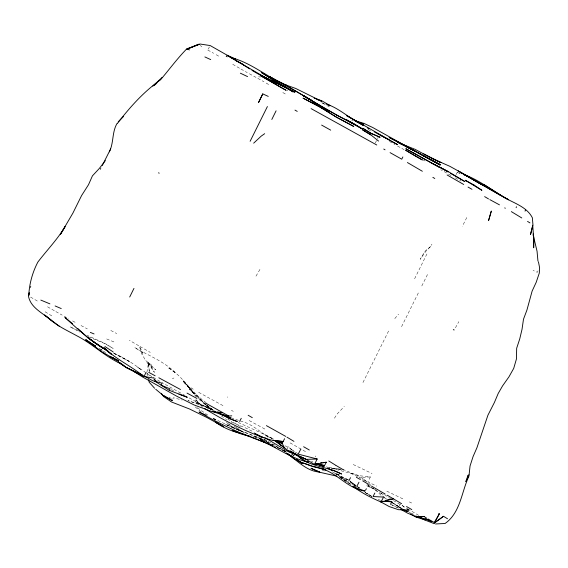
<?xml version="1.0" encoding="UTF-8"?>
<svg xmlns="http://www.w3.org/2000/svg" width="568" height="568" viewBox="0 0 568 568"><rect width="100%" height="100%" fill="white"/><g stroke="black" fill="none" stroke-linecap="round" stroke-linejoin="round"><path stroke-width="0.43" stroke-dasharray="2.84 2.13" d="M146.913 372.281L148.511 362.774L145.6 360.46L141.964 354.191L139.316 346.097L129.362 340.282M30.523 287.855L30.913 286.166L30.495 287.756M147.971 363.669L148.262 362.895L155.738 369.796L147.971 363.669L145.6 360.46M391.331 502.169L398.977 506.904L400.362 503.958M172.722 399.276L173.453 397.728L182.122 400.05M287.231 448.848L288.296 446.611M326.593 466.96L360.091 475.799L370.322 476.964L367.936 481.898L376.669 486.13M315.254 456.871L315.694 455.969M255.983 276.169L260.904 267.805M388.583 331.03L362.434 383.599M414.612 278.76L427.491 252.803M427.484 274.529L421.52 286.528M401.569 326.657L418.836 291.916M101.118 167.844L100.33 169.413L101.58 167.226M466.775 217.537L462.295 226.433M375.256 143.065L377.145 139.352M377.528 138.613L378.657 136.384M538.045 270.794L537.271 272.32L533.082 270.411M456.04 174.653L457.176 172.48L460.307 173.432M208.25 49.111L209.386 46.967M430.729 246.405L424.949 251.262L420.228 259.285L425.844 251.276L430.729 246.405L431.936 244.155M454.116 330.122L453.079 329.625L454.123 330.114L458.837 321.68M141.964 354.191L142.774 352.749L139.316 346.097L150.279 352.416M334.438 418.211L337.286 413.831L344.286 406.503M394.795 318.591L398.544 314.196M172.296 378.473L173.957 378.018M227.221 397.139L227.789 396.996M351.549 120.92L353.211 120.707M286.244 90.362L287.891 90.149M370.322 476.964L359.267 477.461L364.613 480.734M339.373 468.912L331.52 468.408L340.651 469.793M258.61 76.794L260.293 77.028M341.482 469.921L326.799 466.839M253.356 436.472L260.52 438.368L269.04 442.976M329.348 106.827L321.708 102.694L323.405 103.206M266.726 440.477L252.128 435.407L225.205 424.31L234.194 428.165L213.447 418.474M254.883 437.104L260.357 438.886C249.146 432.425 235.131 431.282 225.83 421.719M457.176 172.48L460.307 173.503M336.469 474.415L339.593 475.437L348.276 479.91M321.708 102.694L325.528 104.029M231.077 417.771L238.624 420.391M322.312 470.084L324.825 470.964M240.292 420.98C251.659 423.621 260.094 431.801 269.445 438.141M342.752 469.36L359.942 476.474L367.709 482.601M282.246 450.225L286.414 451.73M335.454 473.897L339.274 475.317L336.057 474.053M348.511 479.825L339.479 476.232L348.177 480.294M106.677 338.954L115.645 342.639M347.51 482.523L355.795 485.967M88.359 336.81L104.682 343.512L113.146 348.433L104.846 343.377L87.202 335.368M212.744 410.039L203.742 406.219L187.93 400.596L203.99 405.9L214.576 410.508M260.357 439.27L262.792 440.306M266.037 441.677L267.663 442.365M231.226 422.003L245.901 428.066L254.549 432.433M375.334 489.58L366.474 485.654L375.242 489.588M378.203 499.371L380.617 500.458M399.02 508.154L390.195 504.15L398.864 508.275M267.563 442.295L260.165 438.901L277.716 447.094M284.98 445.781L289.779 447.989L294.309 451.567M238.169 422.443L264.61 434.506L272.399 438.61M311.392 461.259L312.982 462.004M203.905 405.737L212.737 409.862M213.376 418.659L216.593 420.164L213.433 418.644M78.718 330.881L69.956 326.749L79.854 332.053M402.84 498.86L385.331 490.454M409.343 501.913L411.644 503M353.225 464.525L372.019 473.513M408.797 512.009L410.302 512.726M411.055 513.082L416.316 515.595M282.552 449.792L277.787 447.513L286.442 452.05L283.354 450.353M283.347 450.175L286.52 451.695M418.666 515.353L409.549 509.929M350.57 473.201L358.522 477.134M273.3 438.957L264.638 434.634L273.18 439.021M271.653 444.233L277.951 447.371M262.728 440.243L260.364 439.064L262.629 440.385M212.546 410.082L195.115 401.576L200.525 404.579L195.676 400.12L202.811 407.32M277.227 447.698L279.584 448.89M282.729 450.474L285.867 452.064M244.439 433.1L234.229 426.206M113.202 352.764C122.809 357.833 132.855 362.59 141.041 369.818L137.591 366.978L145.649 372.516M291.483 454.322L295.111 456.175L291.988 454.549M403.095 509.248L392.822 502.985M110.803 330.484L116.731 333.579M275.139 445.113L261.422 437.956M209.017 408.846L188.441 397.536M401.285 508.239L398.949 507.004L401.058 508.239M332.223 471.816L340.005 475.934L351.691 485.065M81.032 325.549L87.309 328.893M260.215 437.317L260.641 437.545M264.83 429.032L247.925 419.858M168.966 397.245L171.216 398.466M357.939 487.138L359.374 487.919M423.032 159.885L425.013 160.964M249.373 73.769L255.983 77.376M72.605 320.941L76.921 323.298M222.976 405.609L197.678 391.799M455.287 177.876L460.946 180.986M278.725 447.797L282.58 449.927M257.808 78.37L263.942 81.764M408.797 509.468L393.517 500.649M397.493 145.99L404.125 149.675M207.774 50.034L213.618 53.285M55.856 311.584L62.175 315.105M389.435 141.425L395.044 144.577M450.964 175.448L440.839 169.747M240.995 69.09L247.229 72.59M185.161 395.584L161.908 382.527M64.234 316.255L68.671 318.769M37.318 301.019L29.642 296.539M232.717 64.29L240.626 68.877M305.52 451.624L290.092 442.884M357.485 486.719L360.545 488.466M368.092 129.312L370.734 130.825M47.556 306.812L55.004 311.108M339.302 476.779L347.793 481.636L339.465 476.644L350.2 484.241M282.814 92.541L287.025 94.962M216.152 54.705L219.646 56.715M371.813 496.404L364.173 492.009L371.742 496.375L364.975 492.179M153.246 377.436L160.105 381.462M151.855 376.634L146.771 373.14M401.292 508.381L391.473 502.091M240.363 426.589L231.211 421.172M200.121 45.554L201.91 46.597M375.263 489.921L383.549 494.82L379.069 491.959M266.179 83.056L268.657 84.54M231.382 410.245L233.299 411.41M190.841 387.71L194.576 389.996M227.598 418.943L230.487 420.725M45.142 311.789L53.342 316.852M153.892 379.296L156.15 380.688M367.723 484.937L370.726 486.797M99.102 348.369L106.152 352.962M171.408 389.534L174.411 391.416M100.65 349.384L102.155 350.328L100.763 349.455M383.968 497.511L386.19 498.924M366.971 484.469L375.093 489.701L382.491 496.574M392.275 502.595L398.977 506.904M142.774 352.749L134.651 347.524C148.66 355.717 164.337 361.411 175.917 373.268L167.901 367.453C176.833 372.594 183.592 380.411 189.96 388.342L183.081 380.617L194.22 393.681L183.073 381L190.166 388.491L182.995 381.355C193.262 390.01 201.235 400.93 211.133 409.954M297.852 453.69L289.694 448.351L293.976 451.496M153.821 379.289L155.866 380.659M151.897 365.323L148.511 362.774L149.306 371.472M213.391 410.288L203.997 403.614L197.664 398.218M384.628 494.65L391.338 499.272M350.122 481.437L356.157 485.626M207.845 415.158L195.832 406.695M221.314 415.904L226.66 419.653M236.231 427.612L242.245 431.829L233.491 427.874L242.451 431.801L233.704 427.64L226.49 422.209M213.483 410.387L204.224 403.344L213.532 410.486L206.986 405.232M201.193 412.034L194.923 406.638M154.034 379.041L156.022 380.482M382.697 495.963L387.326 499.336M339.522 476.829L346.757 482.211M206.056 402.712L189.314 389.265L196.748 396.244L189.769 388.54L196.4 397.139M358.976 487.763L349.817 480.819M350.08 481.579L355.973 486.187L350.2 481.479M147.133 373.673L150.598 376.392M350.108 481.863L355.88 486.556M206.347 404.7L196.94 396.436L210.501 409.386M370.819 485.292L368.909 483.652L370.868 485.32M364.053 479.406L367.638 482.559M195.882 399.51L201.448 405.907M402.286 505.115L405.445 508.885M148.262 362.895L154.404 372.303L148.376 362.54L149.292 371.614M146.991 373.964L147.431 375.618M227.59 56.949L225.957 56.608L227.569 57.02M339.465 474.749L334.758 473.343L339.465 474.749M129.532 361.631L113.174 352.998L121.14 356.754L129.532 361.631"/><path stroke-width="0.85" d="M469.076 474.954L468.018 475.317L465.852 481.636L469.076 474.954L470.055 465.952L473.052 456.644L476.921 447.761L487.947 415.158L494.423 402.442L498.186 393.51L502.581 385.864L508.971 376.825L513.713 368.383L516.454 358.94L516.667 348.241L519.727 338.961L522.027 329.298L523.483 319.223L526.912 310.121L532.124 291.1L536.192 282.324L539.302 273.066L539.6 267.741L538.457 261.841M29.174 293.784L28.79 295.481C29.266 283.922 32.49 272.328 37.864 262.075C46.846 250.261 57.389 239.497 65.072 226.646L60.307 234.584L72.882 213.128L81.6 195.548L88.509 184.714L92.435 175.86L99.308 168.469L105.336 160.666M29.238 292.534L28.4 295.722C30.317 308.055 43.459 313.202 51.738 320.856C59.335 327.012 68.259 331.052 76.765 335.759C93.06 344.08 105.932 357.563 122.951 364.649M109.354 151.855C113.898 142.802 111.861 132.032 117.143 123.32M516.113 207.703L516.497 206.745M468.92 476.197C461.436 491.995 460.549 512.684 445.071 523.497L435.486 523.966M525.024 211.14L525.542 209.947M402.868 156.938L401.768 159.196L390.081 152.636M262.771 93.89L258.596 102.403L262.771 93.89L268.266 96.404M267.4 106.543L250.119 141.297M129.696 297.007L133.97 288.381M271.809 119.465L276.091 110.824M102.297 165.48L110.611 148.986M161.369 78.796C169.733 68.87 177.543 58.263 186.666 48.969M438.745 513.479L439.334 513.82L434.413 523.263M306.038 459.363L297.312 455.351L306.124 459.377L314.431 464.411L317.207 459.008L298.2 454.137L300.799 449.089M352.806 486.258C361.404 492.79 371.117 497.753 381.021 501.998L383.556 497.078L373.027 496.524L374.845 493.045M106.777 350.257L103.802 348.326L111.64 354.453L104.164 347.786C115.915 359.31 131.307 366.055 143.938 376.548L146.054 372.459M356.867 486.279L358.983 482.204M348.745 481.06L350.513 477.681M323.852 462.494L326.323 462.224L324.101 466.321M239.625 421.406L241.258 418.304M284.618 438.695L282.175 443.232L284.454 448.017M390.571 504.157L391.849 501.778L386.63 501.295M365.515 490.262L366.367 488.728M154.375 380.88L169.243 390.322L170.066 388.853L161.092 385.154L162.136 383.244L152.6 380.681L144.904 376.385M427.974 518.932L434.271 522.496L439.334 513.82M117.533 123.277C130.178 106.869 143.995 91.455 161.028 79.47M162.043 77.44L152.835 86.166M118.222 121.779L123.49 116.539M253.669 143.164L261.216 136.114L264.681 133.686M154.162 85.477L156.803 83.219M447.506 518.761L443.53 516.291L434.896 522.595L434.271 522.496M434.754 522.695L443.53 516.291M186.766 49.295L198.239 44.34L200.149 44.034L210.196 45.561L226.909 55.075L235.635 59.072L234.023 58.66M188.313 48.678L199.148 44.361L187.106 48.713M381.021 501.998L393.383 498.825L401.604 503.688M385.601 500.408L393.383 498.825L387.291 495.246M314.431 464.411L326.323 462.224M320.565 462.856L322.205 462.671M231.765 415.84L228.883 416.067L221.484 414.597L212.354 411.395M426.483 518.03L424.118 516.582L416.323 516.852L407.398 513.053L400.284 509.07M317.207 459.008L306.124 459.377L288.594 451.134L296.517 454.968M424.118 516.582L416.28 516.738L425.837 519.074M381.284 501.281L391.849 501.778M407.377 509.808L409.095 510.014L398.438 509.695L389.194 506.55L380.638 501.814M213.206 411.509L215.769 411.85M217.473 412.077L222.585 412.751L212.304 411.701L194.036 404.941L176.669 396.18L142.66 377.031L134.417 371.848L143.207 376.115L126.018 367.375L117.945 361.717L125.975 367.276L118.229 361.958L120.984 363.52M276.353 440.505L283.141 441.478C273.158 441.194 263.389 438.581 254.784 433.469L263.417 437.665C242.919 430.21 223.345 420.135 204.835 408.69M143.938 376.548L153.985 378.082M231.673 57.801C248.614 62.16 262.814 73.336 278.114 81.437L269.665 76.673L286.599 85.733L277.908 81.458M284.348 84.44L295.765 88.48L321.559 101.274L317.022 99.443M308.587 462.231L304.562 461.195L308.573 462.182C291.121 458.646 276.836 447.307 260.627 440.626L265.618 442.451M312.343 466.15L321.95 468.572M336.888 476.161L319.827 472.285L310.994 468.302L319.812 472.115C305.889 471.142 297.029 459.959 286.102 452.923M240.96 433.434C231.779 431.339 222.954 427.612 215.35 422.01L223.771 426.831L206.88 417.494L189.563 409.01L171.529 401.988L163.477 396.436L161.333 393.326M249.707 436.302L241.734 434.179L232.674 430.665L239.724 432.922M284.284 84.71L286.691 85.363L277.965 81.16M320.842 106.209L337.072 115.276L354.453 124.009L362.228 128.858M307.118 461.677L304.746 461.01L296.972 455.089C308.999 467.187 327.196 466.257 341.609 474.031L332.685 470.048M325.954 103.972C339.863 108.112 349.994 119.692 363.705 124.484L354.872 120.494L363.719 124.449L355.682 120.877L364.038 123.433L372.722 127.516L440.235 165.125L414.967 150.918M322.738 468.806L324.3 469.274M463.438 174.376C479.896 180.084 493.372 191.728 508.665 199.787L500.245 194.98C510.852 202.471 526.096 205.453 532.358 217.764L532.962 224.971L530.512 234.556L532.72 225.283L533.551 236.813L533.16 235.095M400.376 509.24L408.2 511.619L403.614 509.886M463.431 174.525L466.562 175.547L449.735 166.261L432.156 158.515L415.165 149.377L398.083 142.589M315.41 463.68L323.93 466.484L315.559 463.715M314.161 98.179L321.729 100.735L330.114 105.627L328.581 105.094M241.812 433.654L250.978 436.771M311.505 465.859L303.113 462.97L312.315 466.399L325.897 469.885L321.928 468.799C337.733 473.485 347.985 488.757 364.99 491.114L354.233 487.053M272.959 440.022L282.175 443.232L275.409 440.399M434.13 523.625L425.049 520.096L419.582 517.242M265.902 442.614C242.586 434.868 220.37 424.218 199.056 412.041L206.298 415.265M186.986 49.011L189.478 49.927M178.92 394.05L187.305 397.302L169.243 390.322M230.864 419.028L237.296 421.548L230.068 418.879L219.994 413.745M49.913 303.859L40.818 300.089M296.553 455.039L288.246 451.645L264.759 437.587M141.979 374.852L134.701 371.855L126.018 367.375L141.979 374.816M90.319 332.379L94.075 333.949M55.117 305.953L61.245 308.566M251.731 437.083L271.39 445.269M158.479 172.842L159.218 173.162M425.737 519.081L431.751 521.673L425.858 518.818M235.287 60.35L243.75 64.887L226.909 55.259L269.033 79.655L260.414 75.111L286.442 87.955L293.237 91.981C279.939 83.908 265.121 78.675 251.965 70.297M400.483 143.704L406.106 146.232L397.501 141.986L414.661 150.967L389.137 137.428L414.874 150.918L406.191 146.445L413.909 150.683M204.878 56.935L210.7 59.605M273.478 81.728L277.766 83.716L268.955 79.626M423.529 518.967L425.134 519.713M432.156 158.515L440.924 162.625L423.721 153.914M270.631 444.694L269.033 443.949L272.178 445.461M240.356 73.187L247.57 76.616M219.035 413.064L221.392 414.2M450.424 173.29L464.951 181.632L448.457 171.692L439.682 167.212L448.109 172.012M103.724 348.099L106.095 349.263M327.665 468.202L332.358 470.517L327.622 468.174M448.457 171.692L431.297 162.902L405.822 148.709L439.746 167.468L431.147 162.824M419.589 517.164L425.056 519.89L415.698 516.958L410.408 513.763M337.072 115.276L362.64 129.092L345.742 119.394L354.24 124.236M288.92 450.928L297.525 455.302L291.363 451.872M431.765 160.247L440.306 164.628L423.153 155.625L431.765 160.247L423.962 156.164M381.121 135.681L388.952 139.707L363.79 125.258L355.071 120.863L362.739 125.208M286.308 87.266L277.695 82.843L261.266 72.399L277.773 82.878L294.792 92.151L277.773 82.878M468.018 475.317L468.792 475.707M268.671 443.913L272.569 445.958M274.131 446.775L275.693 447.591M474.947 180.794L483.425 185.31L466.527 175.803L500.245 195.165L458.198 170.989L483.496 185.551M489.801 199.616L499.478 204.856M311.094 108.616L376.776 145.003M148.688 372.317L155.156 375.796M196.926 398.452L187.028 393.099M158.813 377.784L180.517 389.534M205.9 403.245L228.883 416.067L221.484 414.597L230.615 417.97L219.915 413.603M223.096 414.931L224.644 415.769M226.192 416.607L230.061 418.708M380.475 135.205L397.437 144.577L388.988 139.827M414.683 151.109L416.23 151.954M417.771 152.799L422.407 155.334M336.639 117.292L353.722 126.423L336.639 117.292L320.26 107.118L303.014 98.115L320.146 107.146L336.71 117.335M266.406 425.638L285.775 436.43M354.148 487.081L355.674 487.919L354.347 486.968M447.101 174.972L463.722 184.486M504.725 207.902L505.321 208.229M330.704 130.15L321.609 125.081M385.111 494.018L371.507 486.101M356.356 477.276L360.353 479.52M414.725 155.66L422.407 159.984L405.63 150.222L413.958 155.227M294.977 110.107L297.241 111.385M468.046 187.071L471.987 189.307M374.213 131.79L380.34 135.283M303.617 446.732L309.311 449.998M337.158 115.297L303.489 95.822L320.139 105.84M367.326 127.843L368.852 128.723M383.741 149.05L385.054 149.803M406.518 506.535L411.793 509.588M248.159 415.272L252.313 417.672M343.732 470.013L335.851 465.355M293.947 441.364L286.939 437.147M289.971 450.758L295.325 453.846M432.844 177.351L434.797 178.494M422.365 171.273L407.391 162.533M484.632 196.613L488.53 198.921M368.589 484.369L362.696 480.855M521.772 217.956L511.356 211.63M93.081 344.655L85.498 340.133L93.209 344.74M163.96 395.647L172.36 400.681L163.875 396.01L155.724 389.265M291.249 451.915L297.298 455.564M370.861 134.879L362.554 129.838L370.925 134.935L378.593 141.084M328.744 460.953L335.51 465.142M296.737 459.59L302.779 463.261L294.231 458.894L288.352 454.258M96.929 343.988L99.194 345.358M100.706 346.274L102.971 347.644M500.209 194.859L483.688 184.394M527.551 221.413L529.944 222.89M95.339 346.04L93.841 345.11L95.225 345.976M243.715 65.15L249.714 68.891M289.219 454.755L292.215 456.629M93.905 345.159L95.41 346.097M107.835 350.996C91.732 342.284 78.363 329.66 64.908 317.427L72.576 323.746M286.904 453.328L290.347 455.55M291.718 456.438L293.095 457.325M280.812 445.227L284.525 447.641M104.973 346.537L113.117 351.904M288.828 451.233L275.224 440.527M296.666 459.682L302.517 463.602L297.824 460.357M96.879 344.052L103.454 348.461L96.73 343.867M92.563 344.243L85.825 339.671L101.686 351.642L116.362 360.162L112.94 357.684M288.416 454.088L289.758 455.003M291.107 455.919L293.123 457.297M94.714 342.476L87.373 337.314L95.417 343.072L87.458 337.328L77.816 328.538M275.175 440.434L276.51 441.379M279.179 443.26L280.514 444.204M59.647 326.508L44.595 314.999L51.738 320.856M274.578 440.498L281.004 445.22L275.132 440.569M154.588 388.264L149.199 382.214L148.539 379.736M533.096 233.931L533.785 237.048L533.686 247.797L533.75 237.467L537.058 251.276L537.96 261.159M491.292 211.161L488.558 220.604L491.292 211.161M324.591 465.54L316.426 463.829L324.591 465.54M379.949 137.207L371.039 133.388L362.76 128.283L371.138 133.373L379.949 137.207M118.669 360.794L109.979 356.526L118.669 360.794M328.673 111.371L311.576 102.261L328.673 111.371M363.527 125.216L346.657 115.645L363.527 125.216M473.854 184.912L465.256 180.262L481.891 190.308L473.854 184.912M285.739 90.12L260.492 75.658L285.739 90.12M311.782 100.522L286.662 85.796L311.782 100.522M320.068 105.79L303.497 95.63L320.068 105.79"/></g></svg>
